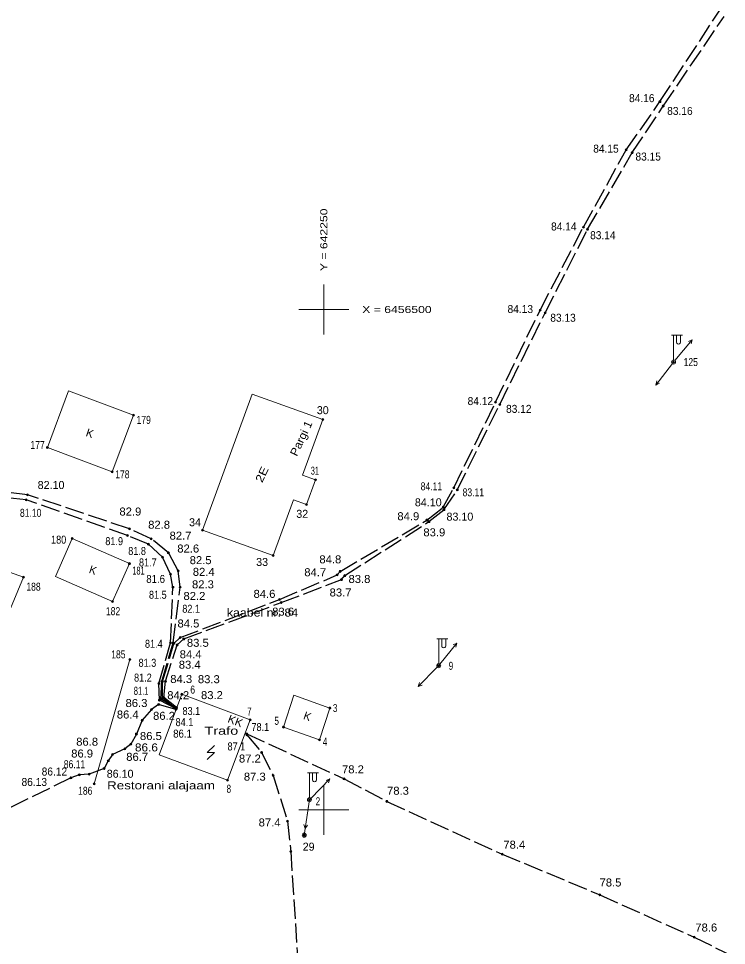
# Model space of a CAD drawing. Extents: x 642048 to 642352, y 6456237 to 6456686.
# Drawn here: x 642219.5 to 642290.2, y 6456436.4 to 6456529.1 of the extents above; entities that cross this region are included whole.
import ezdxf
from ezdxf.enums import TextEntityAlignment as Align

# ---------------------------------------------------------------- set-up
doc = ezdxf.new("R2010")
doc.units = 0
doc.header["$LTSCALE"] = 0.32
doc.header["$PDMODE"] = 32
doc.header["$PDSIZE"] = 0.16
doc.linetypes.add('LONG_DASHED', pattern=[7.5, 6, -1.5])
for name, color, linetype, lineweight in [('1', 7, 'Continuous', 13), ('11', 7, 'Continuous', 13), ('12', 7, 'Continuous', 13), ('21', 7, 'Continuous', 13), ('27', 7, 'Continuous', 13), ('28', 7, 'Continuous', 13), ('49', 7, 'Continuous', 13), ('54', 7, 'Continuous', 13), ('61', 7, 'Continuous', 13)]:
    doc.layers.add(name, color=color, linetype=linetype, lineweight=lineweight)
doc.layers.add('57', color=7, linetype='Continuous')
doc.layers.add('62', color=7, linetype='Continuous')

msp = doc.modelspace()

# ---------------------------------------------------------------- hatches: boundary and pattern name
at = {"layer": '54'}
for points in [[(642283.69, 6456520.78, 1), (642283.49, 6456520.78, 1)], [(642284.02, 6456520.34, 1), (642283.82, 6456520.34, 1)], [(642280.32, 6456515.97, 1), (642280.12, 6456515.97, 1)], [(642280.91, 6456515.68, 1), (642280.71, 6456515.68, 1)], [(642276.04, 6456508.24, 1), (642275.84, 6456508.24, 1)], [(642276.46, 6456508.02, 1), (642276.26, 6456508.02, 1)], [(642271.71, 6456499.94, 1), (642271.51, 6456499.94, 1)], [(642272.21, 6456499.67, 1), (642272.01, 6456499.67, 1)], [(642285.05, 6456494.75, 1), (642284.85, 6456494.75, 1)], [(642267.26, 6456490.74, 1), (642267.06, 6456490.74, 1)], [(642267.68, 6456490.52, 1), (642267.48, 6456490.52, 1)], [(642231.08, 6456489.44, 1), (642230.88, 6456489.44, 1)], [(642250.01, 6456489.01, 1), (642249.81, 6456489.01, 1)], [(642222.48, 6456486.21, 1), (642222.28, 6456486.21, 1)], [(642228.95, 6456483.78, 1), (642228.75, 6456483.78, 1)], [(642249.28, 6456482.97, 1), (642249.08, 6456482.97, 1)], [(642263.09, 6456482.17, 1), (642262.89, 6456482.17, 1)], [(642263.44, 6456481.97, 1), (642263.24, 6456481.97, 1)], [(642220.5, 6456481.48, 1), (642220.3, 6456481.48, 1)], [(642220.36, 6456480.99, 1), (642220.16, 6456480.99, 1)], [(642248.37, 6456480.51, 1), (642248.17, 6456480.51, 1)], [(642262.04, 6456480.25, 1), (642261.84, 6456480.25, 1)], [(642262.11, 6456479.98, 1), (642261.91, 6456479.98, 1)], [(642260.41, 6456478.96, 1), (642260.21, 6456478.96, 1)], [(642260.61, 6456478.8, 1), (642260.41, 6456478.8, 1)], [(642230.49, 6456477.41, 1), (642230.29, 6456477.41, 1)], [(642230.69, 6456478.09, 1), (642230.49, 6456478.09, 1)], [(642237.98, 6456477.95, 1), (642237.78, 6456477.95, 1)], [(642224.97, 6456477.12, 1), (642224.77, 6456477.12, 1)], [(642232.57, 6456476.54, 1), (642232.37, 6456476.54, 1)], [(642232.86, 6456477.08, 1), (642232.66, 6456477.08, 1)], [(642234.57, 6456475.69, 1), (642234.37, 6456475.69, 1)], [(642230.67, 6456474.6, 1), (642230.47, 6456474.6, 1)], [(642233.99, 6456475.26, 1), (642233.79, 6456475.26, 1)], [(642245.05, 6456475.42, 1), (642244.85, 6456475.42, 1)], [(642235.56, 6456473.89, 1), (642235.36, 6456473.89, 1)], [(642251.74, 6456473.83, 1), (642251.54, 6456473.83, 1)], [(642220.09, 6456473.26, 1), (642219.89, 6456473.26, 1)], [(642234.78, 6456473.56, 1), (642234.58, 6456473.56, 1)], [(642251.43, 6456473.47, 1), (642251.23, 6456473.47, 1)], [(642251.86, 6456473, 1), (642251.66, 6456473, 1)], [(642252.19, 6456473.4, 1), (642251.99, 6456473.4, 1)], [(642235.03, 6456472.24, 1), (642234.83, 6456472.24, 1)], [(642235.74, 6456472.26, 1), (642235.54, 6456472.26, 1)], [(642228.99, 6456470.81, 1), (642228.79, 6456470.81, 1)], [(642245.67, 6456471.02, 1), (642245.47, 6456471.02, 1)], [(642245.83, 6456470.71, 1), (642245.63, 6456470.71, 1)], [(642235.76, 6456467.21, 1), (642235.56, 6456467.21, 1)], [(642234.78, 6456466.69, 1), (642234.58, 6456466.69, 1)], [(642235.05, 6456466.67, 1), (642234.85, 6456466.67, 1)], [(642235.12, 6456466.63, 1), (642234.92, 6456466.63, 1)], [(642235.44, 6456466.47, 1), (642235.24, 6456466.47, 1)], [(642236.1, 6456467.07, 1), (642235.9, 6456467.07, 1)], [(642230.73, 6456465.01, 1), (642230.53, 6456465.01, 1)], [(642261.58, 6456464.39, 1), (642261.38, 6456464.39, 1)], [(642233.63, 6456462.61, 1), (642233.43, 6456462.61, 1)], [(642233.91, 6456462.81, 1), (642233.71, 6456462.81, 1)], [(642233.99, 6456462.82, 1), (642233.79, 6456462.82, 1)], [(642234.28, 6456462.84, 1), (642234.08, 6456462.84, 1)], [(642235.92, 6456461.54, 1), (642235.72, 6456461.54, 1)], [(642233.67, 6456460.95, 1), (642233.47, 6456460.95, 1)], [(642233.81, 6456461.05, 1), (642233.61, 6456461.05, 1)], [(642233.99, 6456461.14, 1), (642233.79, 6456461.14, 1)], [(642234.11, 6456461.22, 1), (642233.91, 6456461.22, 1)], [(642232.88, 6456460.03, 1), (642232.68, 6456460.03, 1)], [(642233.6, 6456460.52, 1), (642233.4, 6456460.52, 1)], [(642235.32, 6456460.02, 1), (642235.12, 6456460.02, 1)], [(642235.34, 6456460.1, 1), (642235.14, 6456460.1, 1)], [(642235.35, 6456460.06, 1), (642235.15, 6456460.06, 1)], [(642235.37, 6456460.23, 1), (642235.17, 6456460.23, 1)], [(642235.37, 6456460.17, 1), (642235.17, 6456460.17, 1)], [(642250.71, 6456460.17, 1), (642250.51, 6456460.17, 1)], [(642231.95, 6456458.94, 1), (642231.75, 6456458.94, 1)], [(642242.75, 6456459, 1), (642242.55, 6456459, 1)], [(642246.07, 6456458.27, 1), (642245.87, 6456458.27, 1)], [(642231.37, 6456457.57, 1), (642231.17, 6456457.57, 1)], [(642242.4, 6456457.48, 1), (642242.2, 6456457.48, 1)], [(642242.41, 6456457.59, 1), (642242.21, 6456457.59, 1)], [(642249.66, 6456456.99, 1), (642249.46, 6456456.99, 1)], [(642230.22, 6456456.1, 1), (642230.02, 6456456.1, 1)], [(642230.81, 6456456.56, 1), (642230.61, 6456456.56, 1)], [(642229, 6456455.52, 1), (642228.8, 6456455.52, 1)], [(642243.89, 6456455.73, 1), (642243.69, 6456455.73, 1)], [(642228.57, 6456454.88, 1), (642228.37, 6456454.88, 1)], [(642224.84, 6456453.2, 1), (642224.64, 6456453.2, 1)], [(642225.67, 6456453.49, 1), (642225.47, 6456453.49, 1)], [(642226.66, 6456453.55, 1), (642226.46, 6456453.55, 1)], [(642228.14, 6456454.12, 1), (642227.94, 6456454.12, 1)], [(642245.03, 6456453.42, 1), (642244.83, 6456453.42, 1)], [(642227.16, 6456452.6, 1), (642226.96, 6456452.6, 1)], [(642240.48, 6456452.95, 1), (642240.28, 6456452.95, 1)], [(642252.12, 6456453.09, 1), (642251.92, 6456453.09, 1)], [(642248.67, 6456451, 1), (642248.47, 6456451, 1)], [(642256.41, 6456450.84, 1), (642256.21, 6456450.84, 1)], [(642246.48, 6456448.86, 1), (642246.28, 6456448.86, 1)], [(642248.14, 6456447.46, 1), (642247.94, 6456447.46, 1)], [(642246.8, 6456445.82, 1), (642246.6, 6456445.82, 1)], [(642267.92, 6456445.57, 1), (642267.72, 6456445.57, 1)], [(642277.69, 6456441.49, 1), (642277.49, 6456441.49, 1)], [(642287.1, 6456437.27, 1), (642286.9, 6456437.27, 1)]]:
    msp.add_hatch(color=256, dxfattribs=at).paths.add_polyline_path(points)

# ---------------------------------------------------------------- linework, layer by layer
at = {"layer": '1'}
for p, q in [((642222.38, 6456486.21), (642224.5, 6456491.88)), ((642224.5, 6456491.88), (642230.98, 6456489.44)), ((642228.85, 6456483.78), (642230.98, 6456489.44)), ((642249.91, 6456489.01), (642247.88, 6456483.44)), ((642222.38, 6456486.21), (642228.85, 6456483.78)), ((642247.88, 6456483.44), (642249.18, 6456482.97)), ((642249.18, 6456482.97), (642248.27, 6456480.51)), ((642246.98, 6456480.98), (642244.95, 6456475.42)), ((642246.98, 6456480.98), (642248.27, 6456480.51)), ((642244.95, 6456475.42), (642237.88, 6456477.95)), ((642223.19, 6456473.33), (642224.87, 6456477.12)), ((642223.19, 6456473.33), (642228.89, 6456470.81))]:
    msp.add_line(p, q, dxfattribs=at)
for points in [[(642249.91, 6456489.01), (642242.84, 6456491.54), (642237.88, 6456477.95)], [(642224.87, 6456477.12), (642230.57, 6456474.6), (642228.89, 6456470.81)], [(642240.38, 6456452.95), (642233.55, 6456455.49), (642235.82, 6456461.54)], [(642235.82, 6456461.54), (642242.65, 6456459), (642240.38, 6456452.95)], [(642245.97, 6456458.27), (642247.02, 6456461.45), (642250.61, 6456460.17)], [(642250.61, 6456460.17), (642249.56, 6456456.99), (642245.97, 6456458.27)]]:
    msp.add_lwpolyline(points, dxfattribs=at)
at = {"layer": '11'}
for p, q in [((642284.75, 6456497.45), (642285.85, 6456497.45)), ((642284.95, 6456497.45), (642284.95, 6456494.95)), ((642285.25, 6456497.45), (642285.25, 6456496.75)), ((642285.65, 6456497.45), (642285.65, 6456496.75)), ((642261.28, 6456467.09), (642262.38, 6456467.09)), ((642261.48, 6456467.09), (642261.48, 6456464.59)), ((642261.78, 6456467.09), (642261.78, 6456466.39)), ((642262.18, 6456467.09), (642262.18, 6456466.39)), ((642248.37, 6456453.7), (642249.47, 6456453.7)), ((642248.57, 6456453.7), (642248.57, 6456451.2)), ((642248.87, 6456453.7), (642248.87, 6456453)), ((642249.27, 6456453.7), (642249.27, 6456453))]:
    msp.add_line(p, q, dxfattribs=at)
for centre in [(642284.95, 6456494.75), (642261.48, 6456464.39), (642248.57, 6456451)]:
    msp.add_circle(centre, 0.2, dxfattribs=at)
for centre in [(642285.45, 6456496.75), (642261.98, 6456466.39), (642249.07, 6456453)]:
    msp.add_arc(centre, 0.2, 179.93931, 0.0607, dxfattribs=at)
at = {"layer": '12'}
for p, q in [((642285.08, 6456494.9), (642286.81, 6456496.97)), ((642284.83, 6456494.59), (642283.18, 6456492.45)), ((642261.6, 6456464.55), (642263.28, 6456466.66)), ((642261.34, 6456464.25), (642259.44, 6456462.33)), ((642248.71, 6456451.14), (642250.6, 6456453.08)), ((642248.57, 6456451), (642248.04, 6456447.46)), ((642248.54, 6456450.8), (642248.14, 6456448.13))]:
    msp.add_line(p, q, dxfattribs=at)
for points in [[(642286.45, 6456496.81), (642286.81, 6456496.97), (642286.71, 6456496.57)], [(642283.54, 6456492.63), (642283.18, 6456492.45), (642283.26, 6456492.86)], [(642262.92, 6456466.49), (642263.28, 6456466.66), (642263.19, 6456466.26)], [(642259.82, 6456462.46), (642259.44, 6456462.33), (642259.57, 6456462.72)], [(642250.22, 6456452.94), (642250.6, 6456453.08), (642250.47, 6456452.68)], [(642248.37, 6456448.46), (642248.14, 6456448.13), (642248.02, 6456448.52)]]:
    msp.add_lwpolyline(points, dxfattribs=at)
for centre in [(642284.95, 6456494.75), (642284.95, 6456494.75), (642261.48, 6456464.39), (642261.48, 6456464.39), (642248.57, 6456451), (642248.57, 6456451), (642248.04, 6456447.46)]:
    msp.add_circle(centre, 0.2, dxfattribs=at)
at = {"layer": '21', "linetype": 'LONG_DASHED', "lineweight": 25}
for points in [[(642235.25, 6456460.06), (642233.89, 6456461.14), (642233.89, 6456462.82), (642235.02, 6456466.63), (642235.66, 6456467.21), (642245.57, 6456471.02), (642251.33, 6456473.47), (642251.64, 6456473.83), (642260.31, 6456478.96), (642261.94, 6456480.25), (642262.99, 6456482.17), (642267.16, 6456490.74), (642271.61, 6456499.94), (642275.94, 6456508.24), (642280.22, 6456515.97), (642283.59, 6456520.78), (642289.56, 6456529.91)], [(642235.27, 6456460.23), (642234.01, 6456461.22), (642234.18, 6456462.84), (642235.34, 6456466.47), (642236, 6456467.07), (642245.73, 6456470.71), (642251.76, 6456473), (642252.09, 6456473.4), (642260.51, 6456478.8), (642262.01, 6456479.98), (642263.34, 6456481.97), (642267.58, 6456490.52), (642272.11, 6456499.67), (642276.36, 6456508.02), (642280.81, 6456515.68), (642283.92, 6456520.34), (642289.99, 6456529.3)], [(642235.24, 6456460.1), (642233.57, 6456460.95), (642233.53, 6456462.61), (642234.68, 6456466.69), (642234.93, 6456472.24), (642234.68, 6456473.56), (642233.89, 6456475.26), (642232.47, 6456476.54), (642230.39, 6456477.41), (642220.26, 6456480.99), (642218.33, 6456481.19), (642208.65, 6456482.55), (642199.81, 6456484.47), (642195.37, 6456485.37), (642191.13, 6456485.77), (642185.8, 6456486.9), (642182.78, 6456488.31), (642164.68, 6456497.53), (642157.96, 6456499.35), (642154.6, 6456499.94), (642144.75, 6456502.05), (642134.35, 6456505.59), (642126.9, 6456508.31)], [(642235.27, 6456460.17), (642233.71, 6456461.05), (642233.81, 6456462.81), (642234.95, 6456466.67), (642235.64, 6456472.26), (642235.46, 6456473.89), (642234.47, 6456475.69), (642232.76, 6456477.08), (642230.59, 6456478.09), (642220.4, 6456481.48), (642218.38, 6456481.72), (642208.74, 6456483.15), (642200.04, 6456485.38), (642195.48, 6456486.04), (642191.24, 6456486.3), (642186.11, 6456487.55), (642183.02, 6456488.9), (642165, 6456498.11), (642158.07, 6456499.89), (642154.7, 6456500.61), (642144.99, 6456502.91), (642134.49, 6456506.32), (642126.98, 6456508.51)], [(642235.22, 6456460.02), (642233.5, 6456460.52), (642232.78, 6456460.03), (642231.85, 6456458.94), (642231.27, 6456457.57), (642230.71, 6456456.56), (642230.12, 6456456.1), (642228.9, 6456455.52), (642228.47, 6456454.88), (642228.04, 6456454.12), (642226.56, 6456453.55), (642225.57, 6456453.49), (642224.74, 6456453.2), (642215.95, 6456448.87)], [(642242.3, 6456457.48), (642243.79, 6456455.73), (642244.93, 6456453.42), (642246.38, 6456448.86), (642246.7, 6456445.82), (642247.39, 6456435.02), (642247.32, 6456433.91), (642243.86, 6456424.99), (642239.93, 6456417.1), (642240.05, 6456416.09), (642239.46, 6456407.73), (642235.99, 6456397.21), (642231.41, 6456388.15), (642227.24, 6456379.6), (642223.41, 6456370.62), (642219.29, 6456361.27)], [(642242.31, 6456457.59), (642252.02, 6456453.09), (642256.31, 6456450.84), (642267.82, 6456445.57), (642277.59, 6456441.49), (642287, 6456437.27), (642296.17, 6456432.76), (642305.6, 6456427.27), (642307.92, 6456425.5), (642313.61, 6456418.26), (642314.33, 6456415.9), (642314.29, 6456414.51), (642313.92, 6456412.19), (642313, 6456407.66), (642310.56, 6456400.43), (642307.08, 6456390.26), (642303.19, 6456379.12), (642299.71, 6456368.04), (642296.74, 6456358)]]:
    msp.add_lwpolyline(points, dxfattribs=at)
at = {"layer": '27'}
for p, q in [((642238.36, 6456455.71), (642239.07, 6456456.42)), ((642238.36, 6456455.71), (642239.07, 6456455.71)), ((642238.36, 6456455.01), (642239.07, 6456455.71))]:
    msp.add_line(p, q, dxfattribs=at)
at = {"layer": '28'}
msp.add_line((642230.63, 6456465.01), (642227.06, 6456452.6), dxfattribs=at)
msp.add_lwpolyline([(642204.88, 6456436.88), (642219.99, 6456473.26), (642211.68, 6456476.2)], dxfattribs=at)
at = {"layer": '54'}
for centre in [(642283.59, 6456520.78), (642283.92, 6456520.34), (642280.22, 6456515.97), (642280.81, 6456515.68), (642275.94, 6456508.24), (642276.36, 6456508.02), (642271.61, 6456499.94), (642272.11, 6456499.67), (642284.95, 6456494.75), (642267.16, 6456490.74), (642267.58, 6456490.52), (642230.98, 6456489.44), (642249.91, 6456489.01), (642222.38, 6456486.21), (642228.85, 6456483.78), (642249.18, 6456482.97), (642262.99, 6456482.17), (642263.34, 6456481.97), (642220.4, 6456481.48), (642220.26, 6456480.99), (642248.27, 6456480.51), (642261.94, 6456480.25), (642262.01, 6456479.98), (642260.31, 6456478.96), (642260.51, 6456478.8), (642230.39, 6456477.41), (642230.59, 6456478.09), (642237.88, 6456477.95), (642224.87, 6456477.12), (642232.47, 6456476.54), (642232.76, 6456477.08), (642234.47, 6456475.69), (642230.57, 6456474.6), (642233.89, 6456475.26), (642244.95, 6456475.42), (642235.46, 6456473.89), (642251.64, 6456473.83), (642219.99, 6456473.26), (642234.68, 6456473.56), (642251.33, 6456473.47), (642251.76, 6456473), (642252.09, 6456473.4), (642234.93, 6456472.24), (642235.64, 6456472.26), (642228.89, 6456470.81), (642245.57, 6456471.02), (642245.73, 6456470.71), (642235.66, 6456467.21), (642234.68, 6456466.69), (642234.95, 6456466.67), (642235.02, 6456466.63), (642235.34, 6456466.47), (642236, 6456467.07), (642230.63, 6456465.01), (642261.48, 6456464.39), (642233.53, 6456462.61), (642233.81, 6456462.81), (642233.89, 6456462.82), (642234.18, 6456462.84), (642235.82, 6456461.54), (642233.57, 6456460.95), (642233.71, 6456461.05), (642233.89, 6456461.14), (642234.01, 6456461.22), (642232.78, 6456460.03), (642233.5, 6456460.52), (642235.22, 6456460.02), (642235.24, 6456460.1), (642235.25, 6456460.06), (642235.27, 6456460.23), (642235.27, 6456460.17), (642250.61, 6456460.17), (642231.85, 6456458.94), (642242.65, 6456459), (642245.97, 6456458.27), (642231.27, 6456457.57), (642242.3, 6456457.48), (642242.31, 6456457.59), (642249.56, 6456456.99), (642230.12, 6456456.1), (642230.71, 6456456.56), (642228.9, 6456455.52), (642243.79, 6456455.73), (642228.47, 6456454.88), (642224.74, 6456453.2), (642225.57, 6456453.49), (642226.56, 6456453.55), (642228.04, 6456454.12), (642244.93, 6456453.42), (642227.06, 6456452.6), (642240.38, 6456452.95), (642252.02, 6456453.09), (642248.57, 6456451), (642256.31, 6456450.84), (642246.38, 6456448.86), (642248.04, 6456447.46), (642246.7, 6456445.82), (642267.82, 6456445.57), (642277.59, 6456441.49), (642287, 6456437.27)]:
    msp.add_circle(centre, 0.1, dxfattribs=at)
for p in [(642283.59, 6456520.78), (642283.92, 6456520.34), (642280.22, 6456515.97), (642280.81, 6456515.68), (642275.94, 6456508.24), (642276.36, 6456508.02), (642271.61, 6456499.94), (642272.11, 6456499.67), (642284.95, 6456494.75), (642267.16, 6456490.74), (642267.58, 6456490.52), (642230.98, 6456489.44), (642249.91, 6456489.01), (642222.38, 6456486.21), (642228.85, 6456483.78), (642249.18, 6456482.97), (642262.99, 6456482.17), (642263.34, 6456481.97), (642220.4, 6456481.48), (642220.26, 6456480.99), (642248.27, 6456480.51), (642261.94, 6456480.25), (642262.01, 6456479.98), (642260.31, 6456478.96), (642260.51, 6456478.8), (642230.39, 6456477.41), (642230.59, 6456478.09), (642237.88, 6456477.95), (642224.87, 6456477.12), (642232.47, 6456476.54), (642232.76, 6456477.08), (642234.47, 6456475.69), (642230.57, 6456474.6), (642233.89, 6456475.26), (642244.95, 6456475.42), (642235.46, 6456473.89), (642251.64, 6456473.83), (642219.99, 6456473.26), (642234.68, 6456473.56), (642251.33, 6456473.47), (642251.76, 6456473), (642252.09, 6456473.4), (642234.93, 6456472.24), (642235.64, 6456472.26), (642245.57, 6456471.02), (642228.89, 6456470.81), (642245.73, 6456470.71), (642235.66, 6456467.21), (642234.68, 6456466.69), (642234.95, 6456466.67), (642235.02, 6456466.63), (642235.34, 6456466.47), (642236, 6456467.07), (642230.63, 6456465.01), (642261.48, 6456464.39), (642233.53, 6456462.61), (642233.81, 6456462.81), (642233.89, 6456462.82), (642234.18, 6456462.84), (642233.57, 6456460.95), (642233.71, 6456461.05), (642233.89, 6456461.14), (642234.01, 6456461.22), (642235.82, 6456461.54), (642232.78, 6456460.03), (642233.5, 6456460.52), (642235.22, 6456460.02), (642235.24, 6456460.1), (642235.25, 6456460.06), (642235.27, 6456460.23), (642235.27, 6456460.17), (642250.61, 6456460.17), (642231.85, 6456458.94), (642242.65, 6456459), (642245.97, 6456458.27), (642231.27, 6456457.57), (642242.3, 6456457.48), (642242.31, 6456457.59), (642249.56, 6456456.99), (642230.12, 6456456.1), (642230.71, 6456456.56), (642228.9, 6456455.52), (642243.79, 6456455.73), (642228.47, 6456454.88), (642225.57, 6456453.49), (642226.56, 6456453.55), (642228.04, 6456454.12), (642244.93, 6456453.42), (642224.74, 6456453.2), (642227.06, 6456452.6), (642240.38, 6456452.95), (642252.02, 6456453.09), (642248.57, 6456451), (642256.31, 6456450.84), (642246.38, 6456448.86), (642248.04, 6456447.46), (642246.7, 6456445.82), (642267.82, 6456445.57), (642277.59, 6456441.49), (642287, 6456437.27)]:
    msp.add_point(p, dxfattribs=at)
at = {"layer": '61'}
for p, q in [((642250, 6456502.5), (642250, 6456497.5)), ((642247.5, 6456500), (642252.5, 6456500)), ((642250, 6456452.5), (642250, 6456447.5)), ((642247.5, 6456450), (642252.5, 6456450))]:
    msp.add_line(p, q, dxfattribs=at)

# ---------------------------------------------------------------- texts
at = {"layer": '49'}
for s, width, p in [('84.16', 0.95, (642280.5, 6456520.73)), ('83.16', 0.95, (642284.31, 6456519.45)), ('84.15', 0.95, (642276.92, 6456515.68)), ('83.15', 0.95, (642281.14, 6456514.89)), ('84.14', 0.95, (642272.71, 6456507.9)), ('83.14', 0.95, (642276.61, 6456507.03)), ('84.13', 0.95, (642268.36, 6456499.65)), ('83.13', 0.95, (642272.63, 6456498.78)), ('84.12', 0.95, (642264.37, 6456490.45)), ('83.12', 0.95, (642268.21, 6456489.67)), ('84.11', 0.8, (642259.68, 6456481.93)), ('83.11', 0.8, (642263.87, 6456481.33)), ('82.9', 1.05, (642229.58, 6456479.41)), ('81.10', 0.8, (642219.64, 6456479.28)), ('84.9', 1.05, (642257.35, 6456478.94)), ('82.8', 1.05, (642232.45, 6456478.09)), ('82.7', 1.05, (642234.59, 6456477)), ('83.9', 1.05, (642259.95, 6456477.33)), ('81.9', 0.85, (642228.17, 6456476.45)), ('82.6', 1.05, (642235.36, 6456475.71)), ('81.8', 0.85, (642230.46, 6456475.47)), ('81.7', 0.85, (642231.53, 6456474.32)), ('82.5', 1.05, (642236.6, 6456474.55)), ('84.8', 1.05, (642249.56, 6456474.63)), ('82.4', 1.05, (642236.91, 6456473.38)), ('84.7', 1.05, (642248.05, 6456473.34)), ('81.6', 0.9, (642232.26, 6456472.67)), ('82.3', 1.05, (642236.83, 6456472.13)), ('83.8', 1.05, (642252.47, 6456472.67)), ('81.5', 0.85, (642232.53, 6456471.09)), ('84.6', 1.05, (642242.98, 6456471.18)), ('83.7', 1.05, (642250.58, 6456471.32)), ('82.2', 1.05, (642235.98, 6456470.97)), ('82.1', 0.85, (642235.86, 6456469.69)), ('83.6', 1.05, (642244.84, 6456469.4)), ('84.5', 1.05, (642235.38, 6456468.22)), ('81.4', 0.85, (642232.13, 6456466.19)), ('83.5', 1.05, (642236.32, 6456466.29)), ('84.4', 1.05, (642235.6, 6456465.14)), ('81.3', 0.85, (642231.49, 6456464.29)), ('83.4', 1.05, (642235.51, 6456464.1)), ('81.2', 0.85, (642231.04, 6456462.81)), ('84.3', 1.05, (642234.66, 6456462.67)), ('83.3', 1.05, (642237.42, 6456462.65)), ('81.1', 0.65, (642231.01, 6456461.49)), ('84.2', 1.05, (642234.36, 6456461.05)), ('83.2', 1.05, (642237.73, 6456461.06)), ('86.3', 1.05, (642230.19, 6456460.27)), ('86.4', 1.05, (642229.32, 6456459.12)), ('86.2', 1.05, (642232.94, 6456458.99)), ('83.1', 0.85, (642235.88, 6456459.47)), ('84.1', 0.85, (642235.19, 6456458.36)), ('86.1', 0.9, (642234.95, 6456457.21)), ('78.1', 0.85, (642242.77, 6456457.87)), ('86.8', 1.05, (642225.26, 6456456.4)), ('86.5', 1.05, (642231.63, 6456456.97)), ('86.6', 1.1, (642231.13, 6456455.83)), ('87.1', 0.85, (642240.38, 6456455.93)), ('86.9', 1.05, (642224.76, 6456455.22)), ('86.7', 1.05, (642230.26, 6456454.89)), ('87.2', 1.05, (642241.52, 6456454.72)), ('86.12', 0.95, (642221.81, 6456453.42)), ('86.11', 0.8, (642224.02, 6456454.15)), ('78.2', 1.05, (642251.82, 6456453.64)), ('87.3', 1.05, (642242.01, 6456452.91)), ('86.13', 0.95, (642219.8, 6456452.38)), ('78.3', 1.05, (642256.32, 6456451.5)), ('87.4', 1.05, (642243.49, 6456448.33)), ('78.4', 1.05, (642267.94, 6456446.11)), ('78.5', 1.05, (642277.55, 6456442.33)), ('78.6', 1.05, (642287.12, 6456437.83))]:
    msp.add_text(s, height=0.8, dxfattribs=dict(at, width=width)).set_placement(p)
for s, p in [('82.10', (642221.41, 6456482.06)), ('84.10', (642259.1, 6456480.33)), ('83.10', (642262.26, 6456478.9)), ('86.10', (642228.31, 6456453.2))]:
    msp.add_text(s, height=0.8, dxfattribs=at).set_placement(p)
at = {"layer": '57', "width": 1.3}
msp.add_text(' Y = 642250', height=0.7, rotation=90, dxfattribs=at).set_placement((642250.35, 6456503.5))
at = {"layer": '57'}
for s, height, width, p in [(' X = 6456500', 0.7, 1.3, (642253.5, 6456499.65)), ('kaabel nr: 84', 0.8, 1.15, (642240.32, 6456469.31))]:
    msp.add_text(s, height=height, dxfattribs=dict(at, width=width)).set_placement(p)
for s, rotation, width, p in [('Pargi 1', 64.769, 1.1, (642248.102, 6456486.954)), ('2E', 64.769, 1.2, (642244.177, 6456483.344)), ('KK', 339.043, 1.05, (642241.022, 6456458.505))]:
    msp.add_text(s, height=0.8, rotation=rotation, dxfattribs=dict(at, width=width)).set_placement(p, align=Align.CENTER)
for rotation, p in [(341.565, (642226.498, 6456487.257)), (341.565, (642226.809, 6456473.577)), (340.372, (642248.226, 6456458.967))]:
    msp.add_text('K', height=0.8, rotation=rotation, dxfattribs=at).set_placement(p, align=Align.CENTER)
for s, width, p in [('Trafo', 1.35, (642239.765, 6456457.5)), ('Restorani alajaam', 1.25, (642233.735, 6456452.04))]:
    msp.add_text(s, height=0.8, dxfattribs=dict(at, width=width)).set_placement(p, align=Align.CENTER)
at = {"layer": '62'}
for s, width, p in [('125', 0.8, (642285.95, 6456494.35)), ('179', 0.8, (642231.29, 6456488.57)), ('177', 0.8, (642220.69, 6456486.06)), ('178', 0.8, (642229.16, 6456483.13)), ('31', 0.6, (642248.7, 6456483.49)), ('180', 0.85, (642222.75, 6456476.6)), ('181', 0.55, (642230.87, 6456473.5)), ('188', 0.8, (642220.28, 6456471.9)), ('182', 0.8, (642228.23, 6456469.45)), ('185', 0.8, (642228.76, 6456465.13)), ('9', 0.75, (642262.48, 6456463.99)), ('6', 0.8, (642236.66, 6456461.61)), ('7', 0.75, (642242.34, 6456459.42)), ('3', 0.75, (642250.91, 6456459.77)), ('5', 0.75, (642245.07, 6456458.49)), ('4', 0.75, (642249.9, 6456456.4)), ('8', 0.75, (642240.29, 6456451.7)), ('186', 0.8, (642225.45, 6456451.5)), ('2', 0.75, (642249.19, 6456450.45))]:
    msp.add_text(s, height=0.8, dxfattribs=dict(at, width=width)).set_placement(p)
for s, p in [('30', (642249.3, 6456489.54)), ('32', (642247.25, 6456479.18)), ('34', (642236.54, 6456478.34)), ('33', (642243.24, 6456474.37)), ('29', (642247.89, 6456445.91))]:
    msp.add_text(s, height=0.8, dxfattribs=at).set_placement(p)

doc.saveas('drawing.dxf')
